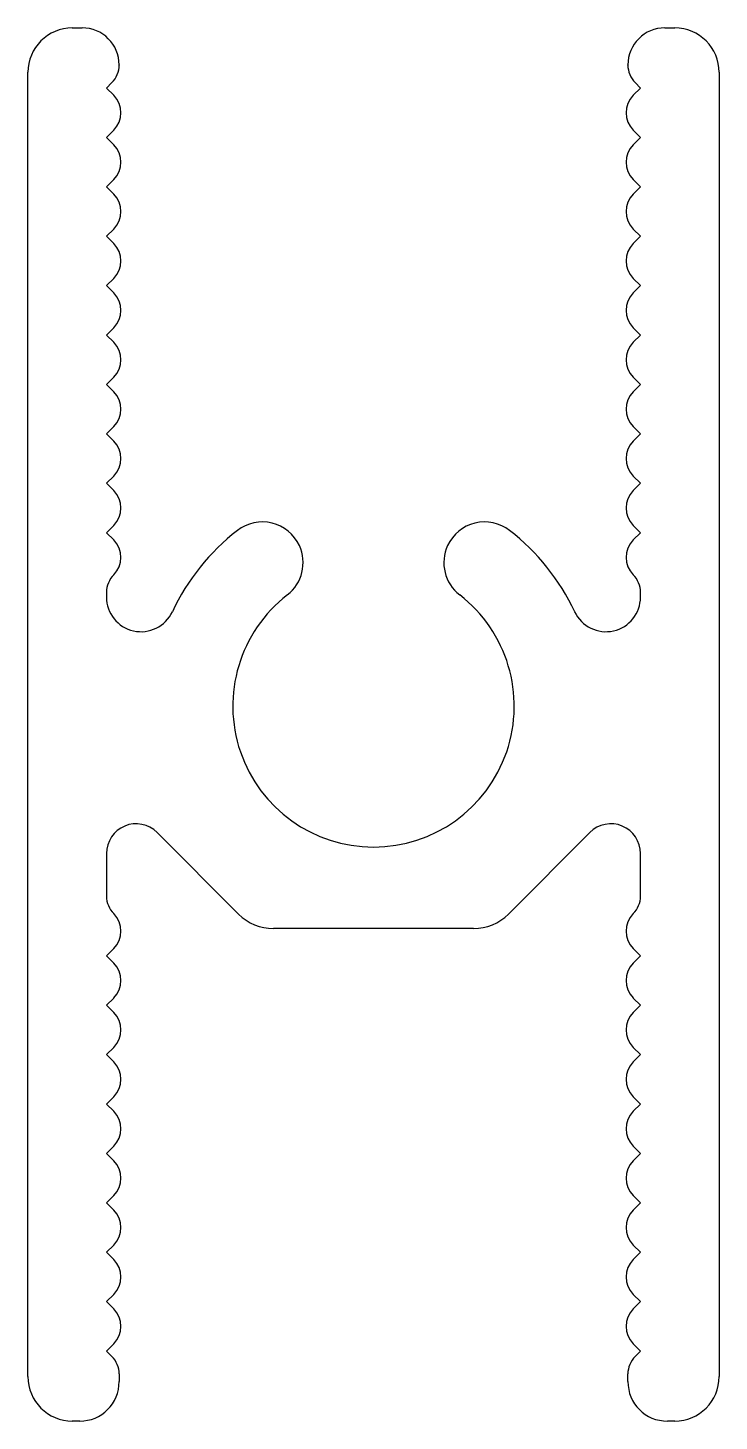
# Model space of a CAD drawing. Extents: x 547.1 to 561.1, y 507.8 to 536.
import ezdxf

# ---------------------------------------------------------------- set-up
doc = ezdxf.new("R2010")
doc.units = 0
doc.layers.get('0').update_dxf_attribs({"linetype": 'CONTINUOUS'})

msp = doc.modelspace()

# ---------------------------------------------------------------- linework, layer by layer
at = {"color": 0}
for p, q in [((548.03, 535.971), (548.229, 535.971)), ((560.031, 535.971), (560.23, 535.971)), ((547.13, 508.671), (547.13, 535.071)), ((548.979, 535.221), (548.979, 535.217)), ((559.281, 535.217), (559.281, 535.221)), ((561.13, 535.071), (561.13, 508.671)), ((548.832, 534.863), (548.722, 534.753)), ((548.722, 534.753), (548.868, 534.606)), ((559.391, 534.606), (559.537, 534.753)), ((559.537, 534.753), (559.427, 534.863)), ((548.868, 533.899), (548.722, 533.753)), ((559.537, 533.753), (559.391, 533.899)), ((548.722, 533.753), (548.868, 533.606)), ((559.391, 533.606), (559.537, 533.753)), ((548.868, 532.899), (548.722, 532.753)), ((548.722, 532.753), (548.868, 532.606)), ((559.537, 532.753), (559.391, 532.899)), ((559.391, 532.606), (559.537, 532.753)), ((548.868, 531.899), (548.722, 531.753)), ((559.537, 531.753), (559.391, 531.899)), ((548.722, 531.753), (548.868, 531.606)), ((559.391, 531.606), (559.537, 531.753)), ((548.868, 530.899), (548.722, 530.753)), ((548.722, 530.753), (548.868, 530.606)), ((559.537, 530.753), (559.391, 530.899)), ((559.391, 530.606), (559.537, 530.753)), ((548.868, 529.899), (548.722, 529.753)), ((559.537, 529.753), (559.391, 529.899)), ((548.722, 529.753), (548.868, 529.606)), ((559.391, 529.606), (559.537, 529.753)), ((548.868, 528.899), (548.722, 528.753)), ((548.722, 528.753), (548.868, 528.606)), ((559.537, 528.753), (559.391, 528.899)), ((559.391, 528.606), (559.537, 528.753)), ((548.868, 527.899), (548.722, 527.753)), ((548.722, 527.753), (548.868, 527.606)), ((559.537, 527.753), (559.391, 527.899)), ((559.391, 527.606), (559.537, 527.753)), ((548.868, 526.899), (548.722, 526.753)), ((559.537, 526.753), (559.391, 526.899)), ((548.722, 526.753), (548.868, 526.606)), ((559.391, 526.606), (559.537, 526.753)), ((548.868, 525.899), (548.722, 525.753)), ((548.722, 525.753), (548.868, 525.606)), ((559.537, 525.753), (559.391, 525.899)), ((559.391, 525.606), (559.537, 525.753)), ((555.631, 525.492), (555.631, 525.492)), ((548.868, 524.899), (548.868, 524.899)), ((559.391, 524.899), (559.391, 524.899)), ((548.722, 524.546), (548.722, 524.449)), ((559.537, 524.449), (559.537, 524.546)), ((551.398, 518.034), (549.746, 519.686)), ((558.513, 519.686), (556.861, 518.034)), ((548.722, 519.261), (548.722, 518.449)), ((559.537, 518.449), (559.537, 519.261)), ((548.722, 518.449), (548.722, 518.396)), ((559.537, 518.396), (559.537, 518.449)), ((556.154, 517.741), (552.105, 517.741)), ((548.868, 517.335), (548.722, 517.189)), ((548.722, 517.189), (548.868, 517.042)), ((559.537, 517.189), (559.391, 517.335)), ((559.391, 517.042), (559.537, 517.189)), ((548.868, 516.335), (548.722, 516.189)), ((548.722, 516.189), (548.868, 516.042)), ((559.537, 516.189), (559.391, 516.335)), ((559.391, 516.042), (559.537, 516.189)), ((548.868, 515.335), (548.722, 515.189)), ((559.537, 515.189), (559.391, 515.335)), ((548.722, 515.189), (548.868, 515.042)), ((559.391, 515.042), (559.537, 515.189)), ((548.868, 514.335), (548.722, 514.189)), ((548.722, 514.189), (548.868, 514.042)), ((559.537, 514.189), (559.391, 514.335)), ((559.391, 514.042), (559.537, 514.189)), ((548.868, 513.335), (548.722, 513.189)), ((559.537, 513.189), (559.391, 513.335)), ((548.722, 513.189), (548.868, 513.042)), ((559.391, 513.042), (559.537, 513.189)), ((548.868, 512.335), (548.722, 512.189)), ((548.722, 512.189), (548.868, 512.042)), ((559.537, 512.189), (559.391, 512.335)), ((559.391, 512.042), (559.537, 512.189)), ((548.868, 511.335), (548.722, 511.189)), ((559.537, 511.189), (559.391, 511.335)), ((548.722, 511.189), (548.868, 511.042)), ((559.391, 511.042), (559.537, 511.189)), ((548.868, 510.335), (548.722, 510.189)), ((548.722, 510.189), (548.868, 510.042)), ((559.537, 510.189), (559.391, 510.335)), ((559.391, 510.042), (559.537, 510.189)), ((548.868, 509.335), (548.722, 509.189)), ((559.537, 509.189), (559.391, 509.335)), ((548.722, 509.189), (548.832, 509.078)), ((559.427, 509.078), (559.537, 509.189)), ((548.979, 508.725), (548.979, 508.721)), ((548.979, 508.721), (548.979, 508.571)), ((559.281, 508.721), (559.281, 508.725)), ((559.281, 508.571), (559.281, 508.721)), ((548.179, 507.771), (548.03, 507.771)), ((560.23, 507.771), (560.081, 507.771))]:
    msp.add_line(p, q, dxfattribs=at)
for centre, radius, start, end in [((548.03, 535.071), 0.9, 90, 180), ((548.229, 535.221), 0.75, 0, 90), ((560.031, 535.221), 0.75, 90, 180), ((560.23, 535.071), 0.9, 0, 90), ((548.479, 535.217), 0.5, 315, 0), ((559.781, 535.217), 0.5, 180, 225), ((548.515, 534.253), 0.5, 315, 45), ((559.745, 534.253), 0.5, 135, 225), ((548.515, 533.253), 0.5, 315, 45), ((559.745, 533.253), 0.5, 135, 225), ((548.515, 532.253), 0.5, 315, 45), ((559.745, 532.253), 0.5, 135, 225), ((548.515, 531.253), 0.5, 315, 45), ((559.745, 531.253), 0.5, 135, 225), ((548.515, 530.253), 0.5, 315, 45), ((559.745, 530.253), 0.5, 135, 225), ((548.515, 529.253), 0.5, 315, 45), ((559.745, 529.253), 0.5, 135, 225), ((548.515, 528.253), 0.5, 315, 45), ((559.745, 528.253), 0.5, 135, 225), ((548.515, 527.253), 0.5, 315, 45), ((559.745, 527.253), 0.5, 135, 225), ((548.515, 526.253), 0.5, 315, 45), ((559.745, 526.253), 0.5, 135, 225), ((551.879, 525.146), 0.825, 24.7825, 127.7554), ((556.38, 525.146), 0.825, 52.2446, 155.2175), ((554.13, 522.241), 4.5, 127.7554, 154.8724), ((554.13, 522.241), 4.5, 25.1276, 52.2446), ((548.515, 525.253), 0.5, 315, 45), ((551.879, 525.146), 0.825, 307.7554, 24.7825), ((556.38, 525.146), 0.825, 155.2175, 232.2446), ((559.745, 525.253), 0.5, 135, 225), ((549.222, 524.546), 0.5, 135, 180), ((559.037, 524.546), 0.5, 0, 45), ((549.422, 524.449), 0.7, 180, 334.8724), ((554.13, 522.241), 2.85, 127.7554, 52.2446), ((558.837, 524.449), 0.7, 205.1276, 360), ((549.322, 519.261), 0.6, 45, 180), ((558.937, 519.261), 0.6, 360, 135), ((549.222, 518.396), 0.5, 180, 225), ((559.037, 518.396), 0.5, 315, 0), ((548.515, 517.689), 0.5, 315, 45), ((559.745, 517.689), 0.5, 135, 225), ((552.105, 518.741), 1, 225, 270), ((556.154, 518.741), 1, 270, 315), ((548.515, 516.689), 0.5, 315, 45), ((559.745, 516.689), 0.5, 135, 225), ((548.515, 515.689), 0.5, 315, 45), ((559.745, 515.689), 0.5, 135, 225), ((548.515, 514.689), 0.5, 315, 45), ((559.745, 514.689), 0.5, 135, 225), ((548.515, 513.689), 0.5, 315, 45), ((559.745, 513.689), 0.5, 135, 225), ((548.515, 512.689), 0.5, 315, 45), ((559.745, 512.689), 0.5, 135, 225), ((548.515, 511.689), 0.5, 315, 45), ((559.745, 511.689), 0.5, 135, 225), ((548.515, 510.689), 0.5, 315, 45), ((559.745, 510.689), 0.5, 135, 225), ((548.515, 509.689), 0.5, 315, 45), ((559.745, 509.689), 0.5, 135, 225), ((548.479, 508.725), 0.5, 0, 45), ((559.781, 508.725), 0.5, 135, 180), ((548.03, 508.671), 0.9, 180, 270), ((548.179, 508.571), 0.8, 270, 360), ((560.081, 508.571), 0.8, 180, 270), ((560.23, 508.671), 0.9, 270, 0)]:
    msp.add_arc(centre, radius, start, end, dxfattribs=at)

doc.saveas('drawing.dxf')
